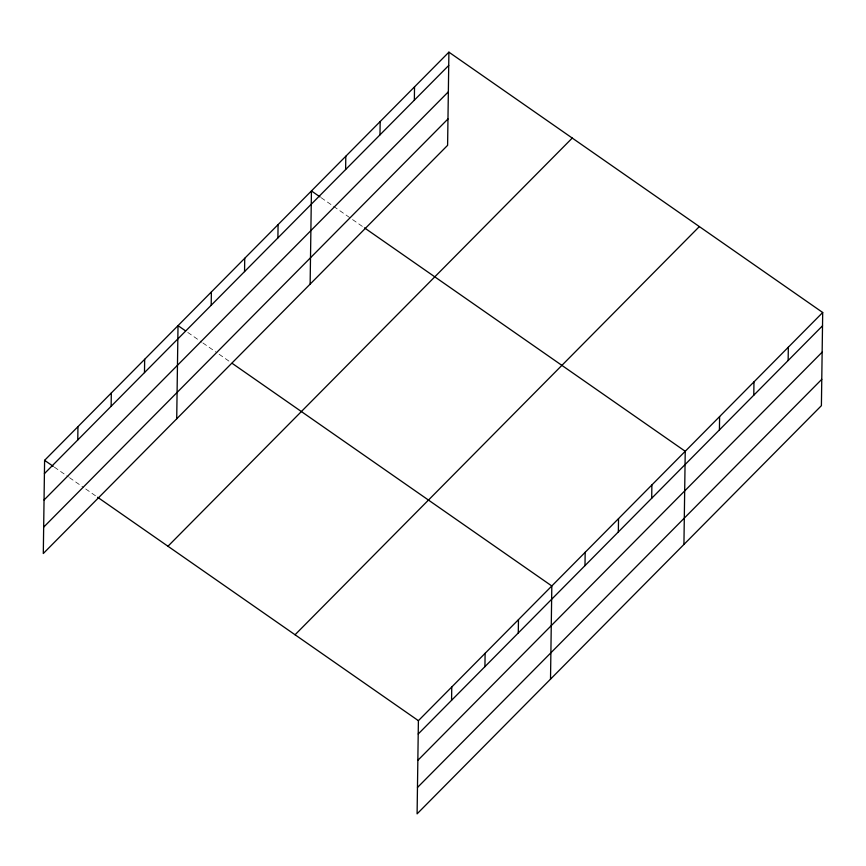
<?xml version="1.0" encoding="UTF-8"?>
<svg xmlns="http://www.w3.org/2000/svg" width="866" height="866" viewBox="0 0 866 866"><rect width="100%" height="100%" fill="white"/><g stroke="black" fill="none" stroke-linecap="round" stroke-linejoin="round"><path stroke-width="0.65" stroke-dasharray="4.33 3.25" d="M321.178 197.719L350.394 218.059M352.559 219.574L363.374 227.109M187.76 332.414L201.821 342.211M202.904 342.968L216.976 352.765M219.141 354.27L231.038 362.562M54.342 467.11L68.403 476.906M69.486 477.664L83.558 487.461M85.723 488.965L96.537 496.51"/><path stroke-width="1.3" d="M448.902 52.155L44.599 460.333L43.3 553.504L447.603 145.326L448.902 52.155L822.7 312.496L821.401 405.667L417.098 813.845L418.397 720.674L822.7 312.496M77.767 439.96L77.951 426.657M111.129 406.284L111.313 392.98M144.481 372.618L144.665 359.303M176.718 418.798L178.017 325.627L185.595 330.909M211.185 305.265L211.38 291.961M244.548 271.588L244.732 258.284M277.899 237.912L278.083 224.608M310.136 284.102L311.435 190.931L320.095 196.961M345.621 169.541L345.805 156.237M379.979 134.847L380.174 121.543M414.349 100.153L414.533 86.849M451.565 700.313L451.76 687.009M484.928 666.636L485.112 653.332M518.279 632.959L518.463 619.655M550.516 679.15L551.815 585.979L232.12 363.309M584.983 565.617L585.178 552.302M618.346 531.94L618.53 518.626M651.697 498.264L651.882 484.96M683.934 544.454L685.233 451.283L364.456 227.855M719.419 429.893L719.603 416.589M753.788 395.199L753.972 381.884M788.147 360.505L788.331 347.19M44.415 473.637L448.718 65.459M44.047 499.996L448.35 91.818M43.668 527.145L447.971 118.967M167.95 546.251L572.253 138.062M295.046 634.767L699.349 226.589M418.213 733.989L822.516 325.811M417.845 760.337L822.148 352.159M417.466 787.497L821.769 379.319M44.599 460.333L53.259 466.363M97.62 497.257L418.397 720.674"/></g></svg>
